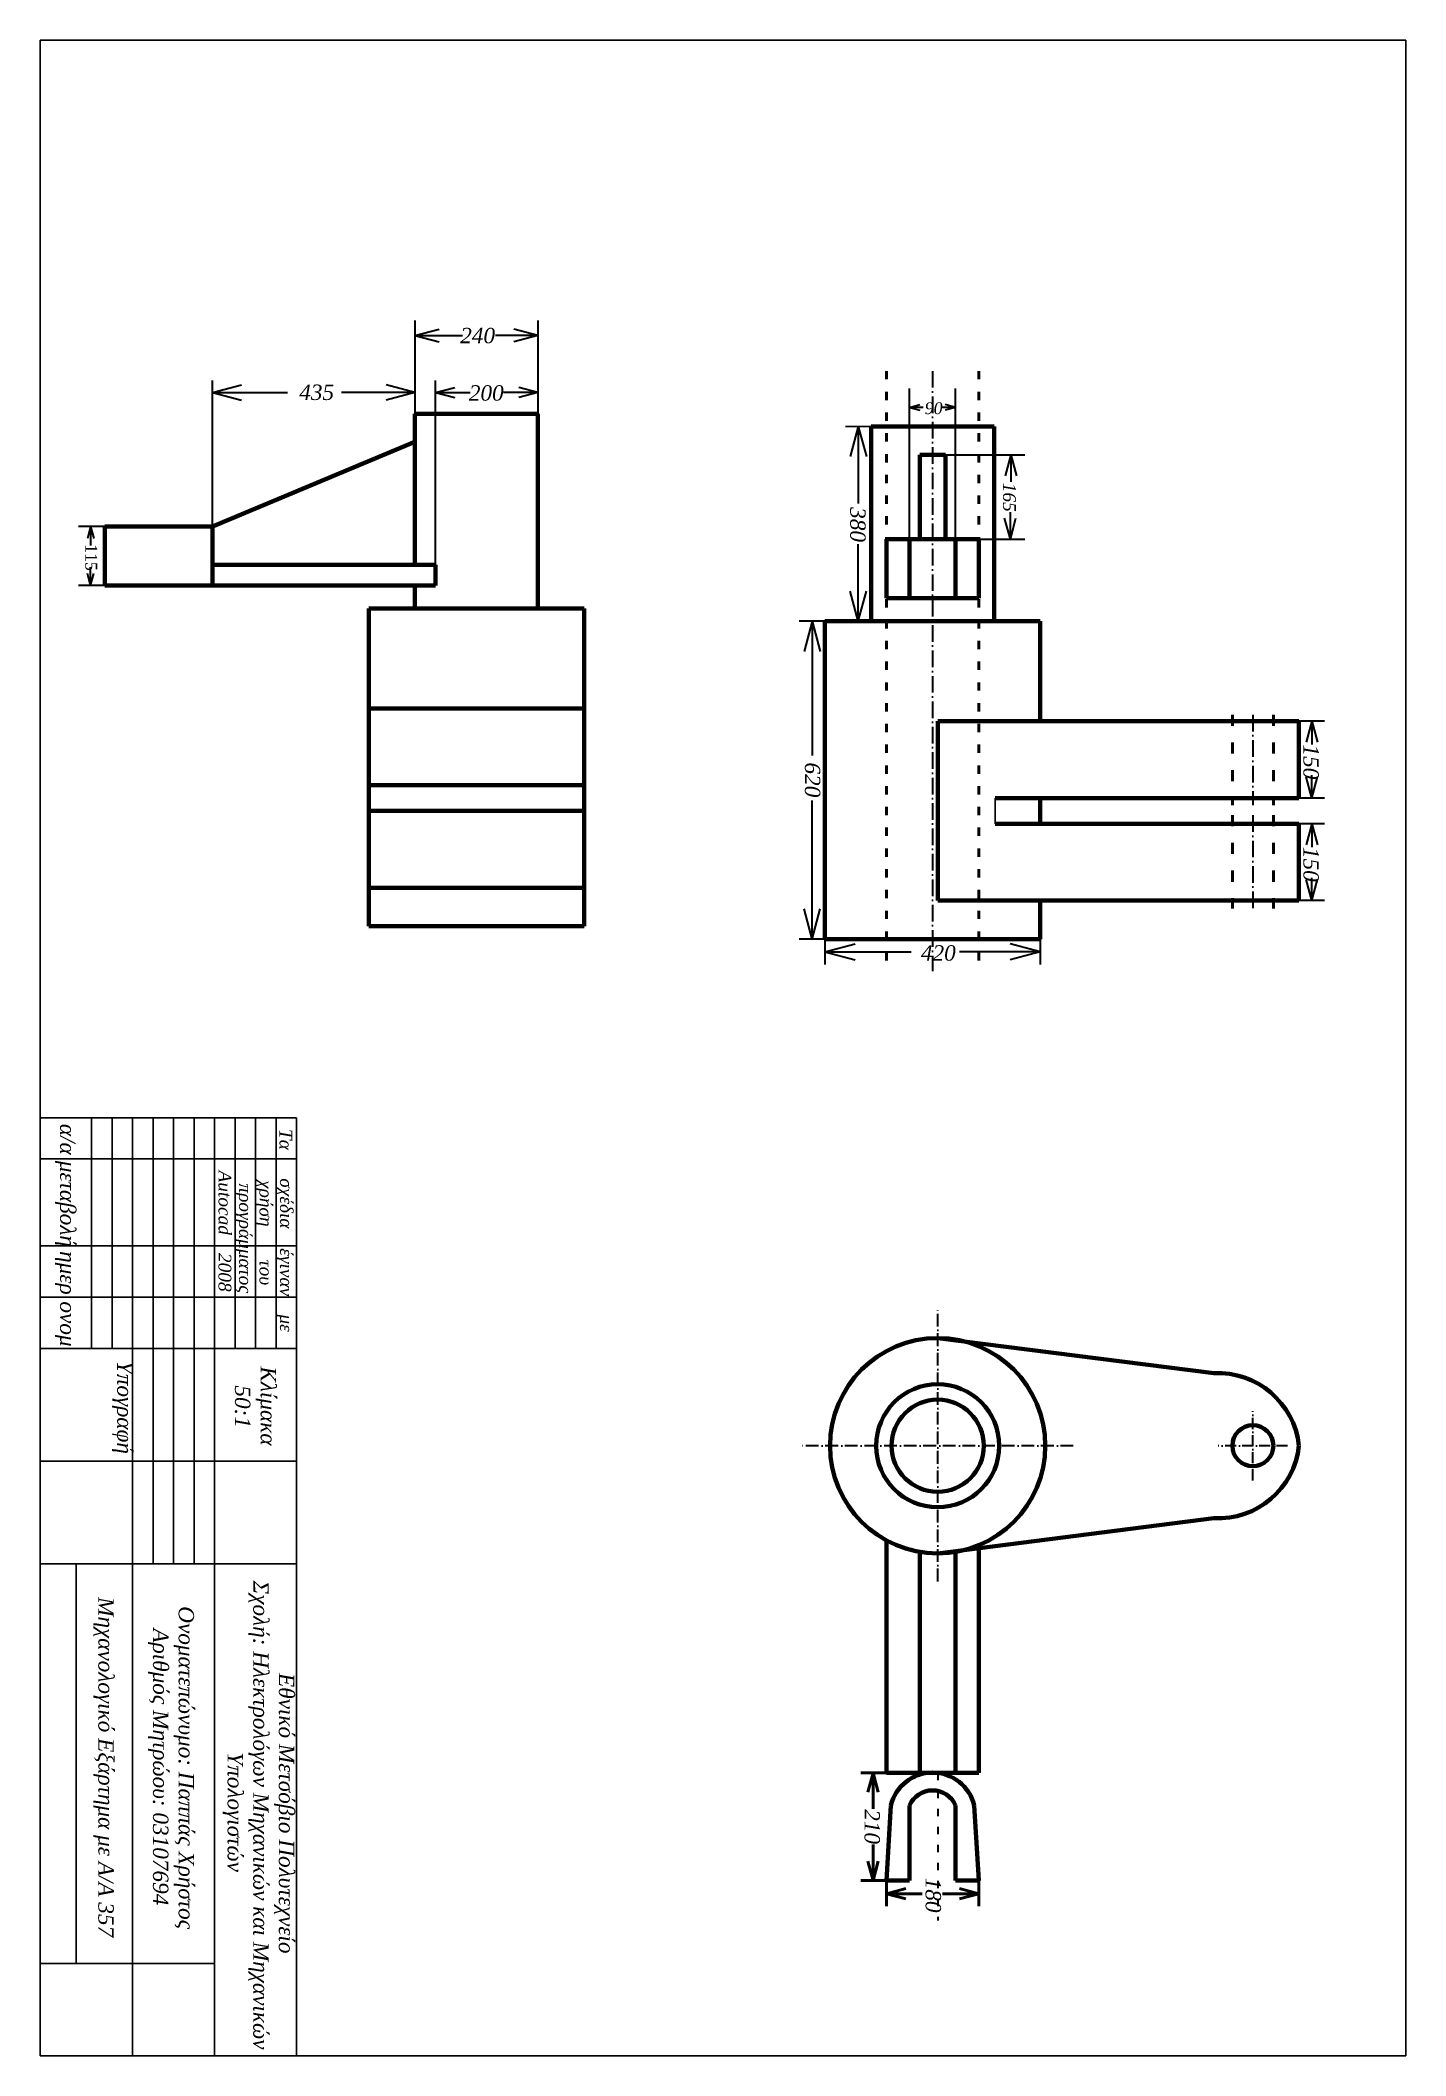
# Model space of a CAD drawing. Header units: millimetres. Extents: x -24 to 243, y -88 to 306.
import ezdxf

# ---------------------------------------------------------------- set-up
doc = ezdxf.new("R2010")
doc.units = ezdxf.units.MM
doc.header["$LTSCALE"] = 0.09
doc.linetypes.add('ACAD_ISO03W100', pattern=[30, 12, -18])
doc.linetypes.add('ACAD_ISO10W100', pattern=[18, 12, -3, 0, -3])

# ---------------------------------------------------------------- blocks, each defined once
blk = doc.blocks.new('A$C11424FCF')
for p, q in [((0, 0), (0.8, 0)), ((0, -0.4), (0, 0)), ((0.8, 0), (2.5, 0)), ((0.8, 0), (0.8, -5)), ((2.5, 0), (3.5, 0)), ((2.5, 0), (2.5, -5)), ((3.5, 0), (4.5, 0)), ((3.5, 0), (3.5, -5)), ((4.5, 0), (6.7, 0)), ((4.5, 0), (4.5, -5)), ((6.7, 0), (8.7, 0)), ((6.7, 0), (6.7, -5)), ((8.7, 0), (18.3, 0)), ((8.7, 0), (8.7, -5)), ((18.3, 0), (18.3, -5)), ((0, -0.8), (0, -0.4)), ((0, -0.4), (4.5, -0.4)), ((0, -1.2), (0, -0.8)), ((0, -0.8), (4.5, -0.8)), ((0, -1.6), (0, -1.2)), ((0, -1.2), (4.5, -1.2)), ((0, -2), (0, -1.6)), ((0, -1.6), (18.3, -1.6)), ((16.5, -5), (16.5, -1.6)), ((0, -2.4), (0, -2)), ((0, -2), (8.7, -2)), ((0, -2.8), (0, -2.4)), ((0, -2.4), (8.7, -2.4)), ((0, -3.2), (0, -2.8)), ((0, -2.8), (8.7, -2.8)), ((0, -3.6), (0, -3.2)), ((0, -3.2), (18.3, -3.2)), ((0, -4), (0, -3.6)), ((0, -3.6), (4.5, -3.6)), ((0, -5), (0, -4)), ((0, -4), (4.5, -4)), ((8.7, -4.3), (16.5, -4.3)), ((16.5, -5), (0, -5)), ((18.3, -5), (16.5, -5))]:
    blk.add_line(p, q)
at = {"char_height": 0.3, "attachment_point": 1}
for s, insert, width in [('\\pi0.35011;{\\fTimes New Roman|b0|i1|c161|p18;Κλίμακα\\P\\pi0.72019;50\\fTimes New Roman|b0|i1|c0|p18;:1}', (4.5, -0.4), 2.2), ('\\pi2.1329;{\\fTimes New Roman|b0|i1|c161|p18;Εθνικό Μετσόβιο Πολυτεχνείο \\fTimes New Roman|b0|i1|c0|p18;\\P\\pi0.32682;\\fTimes New Roman|b0|i1|c161|p18;Σχολή\\fTimes New Roman|b0|i1|c0|p18;:\\fTimes New Roman|b0|i1|c161|p18; Ηλεκτρολόγων Μηχανικών και Μηχανικών \\P\\pi3.6785;Υπολογιστών}', (8.7, -0.045), 9.6), ('\\pi0.82906;{\\fTimes New Roman|b0|i1|c161|p18;Ονοματεπώνυμο\\fTimes New Roman|b0|i1|c0|p18;: \\fTimes New Roman|b0|i1|c161|p18;Παππάς Χρήστος\\P\\pi1.2619;Αριθμός Μητρώου\\fTimes New Roman|b0|i1|c0|p18;: 03107694}', (8.7, -2), 7.8), ('\\pi0.24207;{\\fTimes New Roman|b0|i1|c161|p18;Υπογραφή}', (4.5, -3.2), 2.2), ('\\pi0.65159;{\\fTimes New Roman|b0|i1|c161|p18;Μηχανολογικό Εξάρτημα με Α/Α 357}', (8.7, -3.567), 7.8), ('\\pi0.11774;{\\fTimes New Roman|b0|i1|c161|p18;α/α}', (0, -4.314), 0.8), ('\\pi0.038464;{\\fTimes New Roman|b0|i1|c161|p18;μεταβολή}', (0.8, -4.314), 1.7), ('\\pi0.10094;{\\fTimes New Roman|b0|i1|c161|p18;ημερ}', (2.5, -4.314), 1), ('\\pi0.081579;{\\fTimes New Roman|b0|i1|c161|p18;ονομ}', (3.5, -4.314), 1)]:
    blk.add_mtext(s, dxfattribs=dict(at, insert=insert, width=width))

msp = doc.modelspace()

# ---------------------------------------------------------------- linework, layer by layer
for p, q in [((242.82, 305.53), (-23.63, 305.53)), ((-23.63, 305.53), (-23.63, -87.72)), ((242.82, -87.72), (242.82, 305.53)), ((-23.63, -87.72), (242.82, -87.72))]:
    msp.add_line(p, q)
at = {"linetype": 'Continuous', "lineweight": 30}
for p, q in [((49.49, 250.85), (49.49, 232.67)), ((49.49, 247.93), (54.2, 249.19)), ((49.49, 247.93), (54.2, 246.67)), ((49.49, 247.93), (58.79, 247.93)), ((73.49, 247.93), (65.19, 247.93)), ((73.49, 247.93), (68.79, 249.19)), ((73.49, 247.93), (68.79, 246.67)), ((73.49, 250.85), (73.49, 232.67)), ((9.99, 210.67), (9.99, 239.16)), ((9.99, 236.81), (15.64, 238.32)), ((9.99, 236.81), (15.64, 235.29)), ((9.99, 236.81), (24.62, 236.81)), ((49.49, 236.81), (35.17, 236.81)), ((49.49, 236.81), (43.85, 238.32)), ((49.49, 236.81), (43.85, 235.29)), ((53.49, 203.17), (53.49, 239.16)), ((53.49, 236.81), (57.26, 237.81)), ((53.49, 236.81), (57.26, 235.8)), ((53.49, 236.81), (60.28, 236.81)), ((73.49, 236.81), (66.78, 236.81)), ((73.49, 236.81), (69.73, 237.81)), ((73.49, 236.81), (69.73, 235.8)), ((145.99, 208.17), (145.99, 237.6)), ((154.99, 208.17), (154.99, 237.6)), ((145.99, 233.9), (148.01, 234.44)), ((145.99, 233.9), (148.01, 233.36)), ((148.64, 233.9), (145.99, 233.9)), ((154.99, 233.9), (152.46, 233.9)), ((154.99, 233.9), (152.97, 234.44)), ((154.99, 233.9), (152.97, 233.36)), ((135.99, 230.17), (134.41, 224.29)), ((135.99, 230.17), (137.57, 224.29)), ((135.99, 230.17), (135.99, 215.13)), ((152.99, 224.67), (168.52, 224.67)), ((165.74, 224.67), (164.64, 220.55)), ((165.74, 224.67), (166.84, 220.55)), ((165.74, 224.67), (165.74, 219.4)), ((165.67, 208.17), (165.67, 213.43)), ((-11.01, 210.67), (-16.15, 210.67)), ((-13.81, 210.67), (-14.43, 208.34)), ((-13.81, 210.67), (-13.19, 208.34)), ((-13.81, 210.67), (-13.81, 206.95)), ((165.67, 208.17), (164.56, 212.29)), ((165.67, 208.17), (166.77, 212.29)), ((135.99, 192.17), (135.99, 207.21)), ((159.49, 208.17), (168.52, 208.17)), ((-13.81, 199.17), (-14.43, 201.5)), ((-13.81, 199.17), (-13.81, 202.73)), ((-13.81, 199.17), (-13.19, 201.5)), ((-11.01, 199.17), (-16.15, 199.17)), ((135.99, 192.17), (134.42, 198.05)), ((135.99, 192.17), (137.57, 198.05)), ((129.49, 192.17), (124.49, 192.17)), ((126.99, 192.17), (125.41, 186.29)), ((129.49, 192.17), (126.49, 192.17)), ((126.99, 192.17), (128.57, 186.29)), ((126.99, 192.17), (126.99, 166.01)), ((226.99, 172.67), (221.99, 172.67)), ((224.49, 172.67), (223.39, 168.55)), ((224.49, 172.67), (225.59, 168.55)), ((224.49, 172.67), (224.49, 168.11)), ((224.49, 157.67), (223.39, 161.79)), ((224.49, 157.67), (224.49, 162.12)), ((224.49, 157.67), (225.59, 161.79)), ((226.99, 157.67), (221.99, 157.67)), ((126.99, 130.17), (126.99, 157.22)), ((226.99, 152.67), (221.99, 152.67)), ((224.49, 152.67), (223.39, 148.55)), ((224.49, 152.67), (225.59, 148.55)), ((224.49, 152.67), (224.49, 148.11)), ((224.49, 137.67), (223.39, 141.79)), ((224.49, 137.67), (224.49, 142.12)), ((224.49, 137.67), (225.59, 141.79)), ((226.99, 137.67), (221.99, 137.67)), ((126.99, 130.17), (125.41, 136.05)), ((126.99, 130.17), (128.57, 136.05)), ((129.49, 130.17), (124.49, 130.17)), ((129.49, 130.17), (129.49, 125.17)), ((171.49, 130.17), (171.49, 125.17)), ((129.49, 127.67), (135.37, 129.24)), ((129.49, 127.67), (135.37, 126.09)), ((129.49, 127.67), (146.29, 127.67)), ((171.49, 127.67), (155.75, 127.67)), ((171.49, 127.67), (165.61, 129.24)), ((171.49, 127.67), (165.61, 126.09))]:
    msp.add_line(p, q, dxfattribs=at)
at = {"linetype": 'ACAD_ISO03W100', "lineweight": 50, "ltscale": 1.5}
for p, q in [((141.49, 241), (141.49, 123.89)), ((159.49, 241), (159.49, 123.89))]:
    msp.add_line(p, q, dxfattribs=at)
at = {"linetype": 'ACAD_ISO10W100', "lineweight": 30, "ltscale": 3}
for p, q in [((150.49, 241), (150.49, 123.89)), ((212.99, 173.9), (212.99, 156.31)), ((212.99, 154.32), (212.99, 136.12))]:
    msp.add_line(p, q, dxfattribs=at)
at = {"linetype": 'Continuous', "lineweight": 90}
for p, q in [((49.49, 232.67), (49.49, 203.17)), ((73.49, 232.67), (49.49, 232.67)), ((73.49, 232.67), (73.49, 194.67)), ((138.49, 230.17), (138.49, 192.17)), ((162.49, 230.17), (138.49, 230.17)), ((162.49, 230.17), (162.49, 192.17)), ((49.49, 227.17), (9.99, 210.67)), ((152.99, 224.67), (147.99, 224.67)), ((147.99, 224.67), (147.99, 208.17)), ((152.99, 208.17), (152.99, 224.67)), ((-11.01, 199.17), (-11.01, 210.67)), ((-11.01, 210.67), (9.99, 210.67)), ((9.99, 210.67), (9.99, 199.17)), ((141.49, 196.67), (141.49, 208.17)), ((141.49, 208.17), (159.49, 208.17)), ((145.99, 196.67), (145.99, 208.17)), ((154.99, 196.67), (154.99, 208.17)), ((159.49, 208.17), (159.49, 196.67)), ((9.99, 199.17), (9.99, 203.17)), ((9.99, 203.17), (53.49, 203.17)), ((53.49, 203.17), (53.49, 199.17)), ((9.99, 199.17), (-11.01, 199.17)), ((53.49, 199.17), (9.99, 199.17)), ((49.49, 199.17), (49.49, 194.67)), ((159.49, 196.67), (141.49, 196.67)), ((40.49, 132.67), (40.49, 194.67)), ((40.49, 194.67), (82.49, 194.67)), ((82.49, 194.67), (82.49, 132.67)), ((129.49, 130.17), (129.49, 192.17)), ((129.49, 192.17), (171.49, 192.17)), ((171.49, 192.17), (171.49, 172.67)), ((82.49, 175.17), (40.49, 175.17)), ((151.49, 172.67), (221.99, 172.67)), ((151.49, 172.67), (151.49, 137.67)), ((221.99, 172.67), (221.99, 157.67)), ((82.49, 160.17), (40.49, 160.17)), ((82.49, 160.17), (82.49, 155.17)), ((221.99, 157.67), (162.68, 157.67)), ((171.49, 157.67), (171.49, 152.67)), ((82.49, 155.17), (40.49, 155.17)), ((162.68, 152.67), (221.99, 152.67)), ((221.99, 152.67), (221.99, 137.67)), ((82.49, 140.17), (40.49, 140.17)), ((221.99, 137.67), (151.49, 137.67)), ((171.49, 137.67), (171.49, 130.17)), ((82.49, 132.67), (40.49, 132.67)), ((171.49, 130.17), (129.49, 130.17)), ((205.36, 45.44), (151.49, 52.3)), ((205.36, 17.15), (151.49, 10.3)), ((141.49, 12.83), (141.49, -32.54)), ((159.49, 11.88), (159.49, -32.54)), ((147.99, 10.59), (147.99, -32.54)), ((154.99, 10.74), (154.99, -32.54)), ((159.49, -32.54), (141.49, -32.54)), ((145.99, -53.54), (141.49, -53.54)), ((159.49, -53.54), (154.99, -53.54))]:
    msp.add_line(p, q, dxfattribs=at)
at = {"linetype": 'Continuous'}
for p, q in [((138.49, 230.17), (133.49, 230.17)), ((162.49, 192.17), (171.49, 192.17))]:
    msp.add_line(p, q, dxfattribs=at)
at = {"linetype": 'ACAD_ISO03W100', "lineweight": 50, "ltscale": 2}
for p, q in [((208.99, 173.9), (208.99, 156.31)), ((216.99, 173.9), (216.99, 156.31)), ((208.99, 154.32), (208.99, 136.12)), ((216.99, 154.32), (216.99, 136.12))]:
    msp.add_line(p, q, dxfattribs=at)
at = {"ltscale": 0.09}
msp.add_line((162.68, 157.67), (162.68, 152.67), dxfattribs=at)
at = {"linetype": 'ACAD_ISO10W100', "lineweight": 30, "ltscale": 2.3}
for p, q in [((151.49, 4.84), (151.49, 57.75)), ((177.95, 31.3), (125.03, 31.3))]:
    msp.add_line(p, q, dxfattribs=at)
at = {"linetype": 'ACAD_ISO10W100', "lineweight": 30, "ltscale": 2}
for p, q in [((212.99, 24.54), (212.99, 38.05)), ((219.74, 31.3), (206.24, 31.3))]:
    msp.add_line(p, q, dxfattribs=at)
at = {"linetype": 'Continuous', "lineweight": 50}
for p, q in [((136.49, -32.54), (141.49, -32.54)), ((138.89, -32.54), (137.88, -36.3)), ((138.89, -32.54), (139.9, -36.3)), ((138.89, -32.54), (138.89, -39.52)), ((138.89, -53.54), (138.89, -46.49)), ((138.89, -53.54), (137.88, -49.77)), ((138.89, -53.54), (139.9, -49.77)), ((141.49, -53.54), (136.49, -53.54)), ((141.49, -53.54), (141.49, -58.54)), ((159.49, -53.54), (159.49, -58.54)), ((141.49, -56.13), (145.25, -55.12)), ((141.49, -56.13), (145.25, -57.13)), ((141.49, -56.13), (148.47, -56.13)), ((159.49, -56.13), (152.44, -56.13)), ((159.49, -56.13), (155.73, -55.12)), ((159.49, -56.13), (155.73, -57.13))]:
    msp.add_line(p, q, dxfattribs=at)
at = {"linetype": 'ACAD_ISO03W100', "lineweight": 30, "ltscale": 1.3}
msp.add_line((151.49, -32.54), (151.49, -61.34), dxfattribs=at)
at = {"lineweight": 90, "ltscale": 0.09}
for p, q in [((141.49, -53.54), (142.36, -38.9)), ((145.99, -38.9), (145.99, -53.54)), ((154.99, -38.9), (154.99, -53.54)), ((159.49, -53.54), (158.62, -38.9))]:
    msp.add_line(p, q, dxfattribs=at)
at = {"linetype": 'Continuous', "lineweight": 90}
for centre, radius in [((151.49, 31.3), 21), ((151.49, 31.3), 12), ((151.49, 31.3), 9), ((212.99, 31.3), 4)]:
    msp.add_circle(centre, radius, dxfattribs=at)
for centre, start, end in [((206.19, 29.56), 6.2522, 92.9665), ((206.19, 33.03), 267.0335, 353.7478)]:
    msp.add_arc(centre, 15.9, start, end, dxfattribs=at)
at = {"lineweight": 90, "ltscale": 0.09}
for centre, radius, start, end in [((150.49, -40.83), 8.35, 13.3441, 166.6559), ((150.49, -40.86), 4.91, 23.4704, 156.5296)]:
    msp.add_arc(centre, radius, start, end, dxfattribs=at)

# ---------------------------------------------------------------- block references
at = {"xscale": 10, "yscale": 10, "zscale": 10, "rotation": 270}
msp.add_blockref('A$C11424FCF', (26.37, 95.28), dxfattribs=at)

# ---------------------------------------------------------------- texts
at = {"linetype": 'Continuous', "lineweight": 30, "attachment_point": 1}
for s, insert, char_height, width in [('{\\fTimes New Roman|b0|i1|c0|p18;240}', (58.32, 249.42), 3, 5.9218), ('{\\fTimes New Roman|b0|i1|c0|p18;435}', (26.91, 238.35), 3, 5.9218), ('{\\fTimes New Roman|b0|i1|c0|p18;200}', (60, 238.22), 3, 5.9218), ('{\\fTimes New Roman|b0|i1|c0|p18;90}', (148.97, 234.89), 2.3, 2.0179), ('{\\fTimes New Roman|b0|i1|c0|p18;420}', (148.22, 128.95), 3, 7.2608)]:
    msp.add_mtext(s, dxfattribs=dict(at, insert=insert, char_height=char_height, width=width))
at = {"linetype": 'Continuous', "lineweight": 30, "attachment_point": 1, "rotation": 270}
for s, insert, char_height, width in [('{\\fTimes New Roman|b0|i1|c0|p18;165}', (166.75, 219.2), 2.5, 5.1848), ('{\\fTimes New Roman|b0|i1|c0|p18;380}', (137.42, 214.43), 3, 7.2846), ('{\\fTimes New Roman|b0|i1|c0|p18;150}', (225.86, 168.14), 3, 4.1434), ('{\\fTimes New Roman|b0|i0|c0|p18;^I\\fTimes New Roman|b0|i1|c0|p18;150}', (225.86, 148.14), 3, 4.1434)]:
    msp.add_mtext(s, dxfattribs=dict(at, insert=insert, char_height=char_height, width=width))
at = {"lineweight": 30, "ltscale": 0.09, "insert": (-12.53, 207.22), "char_height": 2.3, "width": 3.4606, "attachment_point": 1, "rotation": 270}
msp.add_mtext('{\\fTimes New Roman|b0|i0|c0|p18;115}', dxfattribs=at)
at = {"linetype": 'Continuous', "lineweight": 30, "insert": (128.58, 164.62), "char_height": 3, "attachment_point": 1, "rotation": 270}
msp.add_mtext('{\\fTimes New Roman|b0|i1|c0|p18;620}', dxfattribs=at)
at = {"ltscale": 0.09, "char_height": 2.5, "attachment_point": 1, "rotation": 270}
for s, insert, width in [('\\pi2.1777;{\\fTimes New Roman|b0|i1|c161|p18;Τα}', (25.55, 95.28), 8), ('\\pi2.2734;{\\fTimes New Roman|b0|i1|c0|p18;Autocad}', (13.65, 87.28), 17), ('\\pi4.1381;{\\fTimes New Roman|b0|i1|c161|p18;χρήση}', (21.65, 87.28), 17), ('\\pi3.8037;{\\fTimes New Roman|b0|i1|c161|p18;σχέδια}', (25.65, 87.28), 17), ('\\pi-8.7202;{\\fTimes New Roman|b0|i1|c161|p18;προγράμματος}', (17.65, 73.77), 3.4825), ('\\pi1.3581;{\\fTimes New Roman|b0|i1|c0|p18;2008}', (13.65, 70.28), 10), ('\\pi2.6802;{\\fTimes New Roman|b0|i1|c161|p18;του}', (21.65, 70.28), 10), ('\\pi0.44791;{\\fTimes New Roman|b0|i1|c161|p18;έγιναν}', (25.65, 70.28), 10), ('\\pi3.3517;{\\fTimes New Roman|b0|i1|c161|p18;με}', (25.65, 60.28), 10)]:
    msp.add_mtext(s, dxfattribs=dict(at, insert=insert, width=width))
at = {"linetype": 'Continuous', "lineweight": 50, "char_height": 3, "width": 4.3673, "attachment_point": 1, "rotation": 270}
for s, insert in [('{\\fTimes New Roman|b0|i1|c0|p18;210}', (140.21, -39.62)), ('{\\fTimes New Roman|b0|i1|c0|p18;180}', (152.13, -52.98))]:
    msp.add_mtext(s, dxfattribs=dict(at, insert=insert))

doc.saveas('drawing.dxf')
